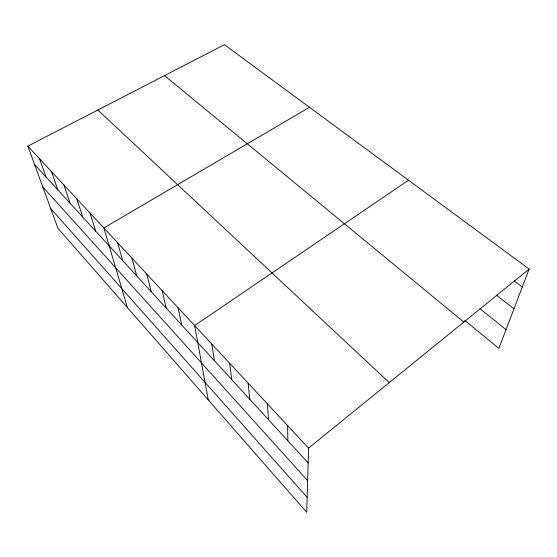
<?xml version="1.0" encoding="UTF-8"?>
<svg xmlns="http://www.w3.org/2000/svg" width="557" height="557" viewBox="0 0 557 557"><rect width="100%" height="100%" fill="white"/><g stroke="black" fill="none" stroke-linecap="round" stroke-linejoin="round"><path stroke-width="0.84" d="M27.85 146.15L308.55 448.12L306.733 512.322L57.942 228.293L27.85 146.15L224.422 44.678L529.15 269.045L498.863 348.39L464.858 320.463M308.55 448.12L529.15 269.045M408.511 180.217L194.623 325.56L208.29 399.94M309.476 107.299L103.874 227.931L127.428 307.624M514.097 280.853L522.285 287.036M496.433 295.14L513.979 308.794M479.939 308.703L506.034 329.598M164.503 75.613L463.828 322.071M97.865 110.008L389.239 382.624M34.562 164.482L308.132 462.93M42.771 186.88L307.631 480.635M50.701 208.534L307.158 497.373M39.505 158.689L46.029 176.987M51.536 171.633L57.851 189.888M63.964 185.008L70.064 203.208M76.817 198.835L82.673 216.965M90.116 213.129L95.7 231.176M117.694 242.803L122.7 260.627M131.995 258.19L136.681 275.882M146.811 274.128L151.149 291.666M162.171 290.65L166.125 308.007M178.094 307.777L181.645 324.94M211.785 344.017L214.417 360.692M229.616 363.206L231.733 379.582M248.164 383.16L249.724 399.209M267.471 403.929L268.425 419.609M287.586 425.562L287.878 440.831"/></g></svg>
